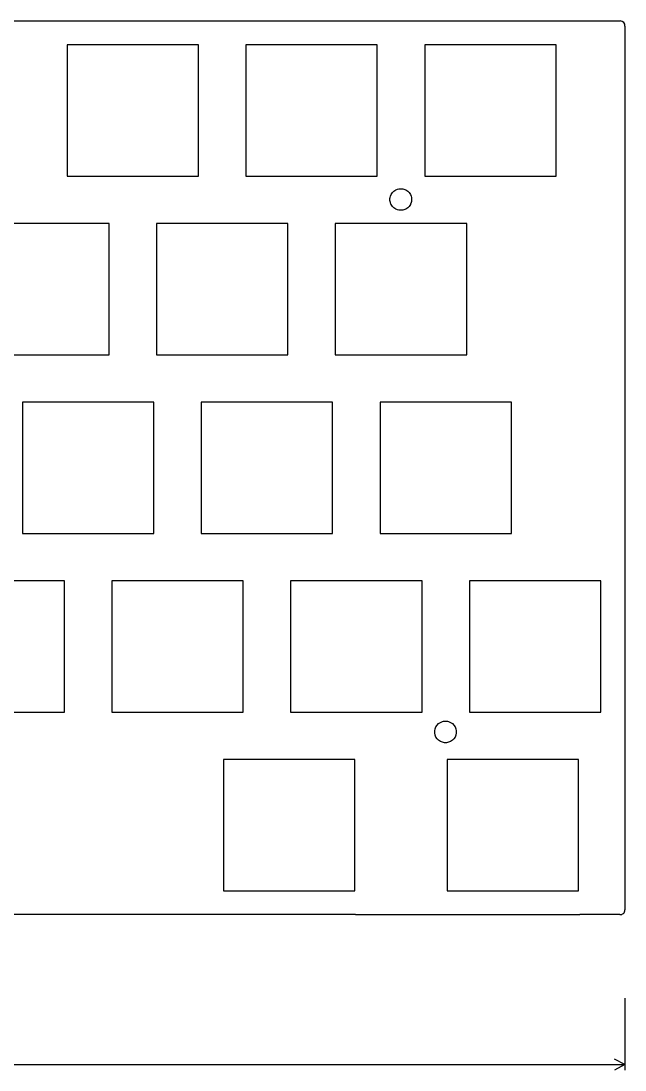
# Model space of a CAD drawing. Extents: x -39 to 106, y -122 to -6.
# Drawn here: x 41.6 to 106, y -121.4 to -9.6 of the extents above; entities that cross this region are included whole.
import ezdxf

# ---------------------------------------------------------------- set-up
doc = ezdxf.new("R2010")
doc.units = 0
doc.layers.add('BLACK', color=7, linetype='CONTINUOUS')

msp = doc.modelspace()

# ---------------------------------------------------------------- linework, layer by layer
at = {"layer": 'BLACK', "linetype": 'CONTINUOUS'}
for p, q in [((-31.635, -9.575), (105.475, -9.575)), ((105.97, -10.13), (105.97, -104.33)), ((60.5375, -12.1), (46.5375, -12.1)), ((46.5375, -12.1), (46.5375, -26.1)), ((60.5375, -26.1), (60.5375, -12.1)), ((79.5875, -12.1), (65.5875, -12.1)), ((65.5875, -12.1), (65.5875, -26.1)), ((79.5875, -26.1), (79.5875, -12.1)), ((98.6375, -12.1), (84.6375, -12.1)), ((84.6375, -12.1), (84.6375, -26.1)), ((98.6375, -26.1), (98.6375, -12.1)), ((46.5375, -26.1), (60.5375, -26.1)), ((65.5875, -26.1), (79.5875, -26.1)), ((84.6375, -26.1), (98.6375, -26.1)), ((81.0675, -28.0548), (81.1935, -27.8663)), ((81.1935, -27.8663), (81.3538, -27.706)), ((81.3538, -27.706), (81.5423, -27.58)), ((81.5423, -27.58), (81.7518, -27.4932)), ((81.7518, -27.4932), (81.863, -27.4711)), ((81.863, -27.4711), (81.9741, -27.449)), ((81.9741, -27.449), (82.2009, -27.449)), ((82.2009, -27.449), (82.312, -27.4711)), ((82.312, -27.4711), (82.4232, -27.4932)), ((82.4232, -27.4932), (82.6327, -27.58)), ((82.6327, -27.58), (82.8212, -27.706)), ((82.8212, -27.706), (82.9815, -27.8663)), ((82.9815, -27.8663), (83.1075, -28.0548)), ((80.9365, -28.4866), (80.9586, -28.3755)), ((80.9365, -28.7134), (80.9365, -28.4866)), ((80.9586, -28.8245), (80.9365, -28.7134)), ((80.9586, -28.3755), (80.9807, -28.2643)), ((80.9807, -28.9357), (80.9586, -28.8245)), ((80.9807, -28.2643), (81.0675, -28.0548)), ((81.0421, -29.0838), (80.9807, -28.9357)), ((83.1075, -28.0548), (83.1943, -28.2643)), ((83.1943, -28.9357), (83.1329, -29.0838)), ((83.1943, -28.2643), (83.2164, -28.3755)), ((83.2164, -28.8245), (83.1943, -28.9357)), ((83.2164, -28.3755), (83.2385, -28.4866)), ((83.2385, -28.7134), (83.2164, -28.8245)), ((83.2385, -28.4866), (83.2385, -28.7134)), ((81.0627, -29.1337), (81.0421, -29.0838)), ((81.0675, -29.1452), (81.0627, -29.1337)), ((81.1935, -29.3337), (81.0675, -29.1452)), ((81.3538, -29.494), (81.1935, -29.3337)), ((81.5423, -29.62), (81.3538, -29.494)), ((81.7518, -29.7068), (81.5423, -29.62)), ((81.863, -29.7289), (81.7518, -29.7068)), ((81.9741, -29.751), (81.863, -29.7289)), ((82.2009, -29.751), (81.9741, -29.751)), ((82.312, -29.7289), (82.2009, -29.751)), ((82.4232, -29.7068), (82.312, -29.7289)), ((82.6327, -29.62), (82.4232, -29.7068)), ((82.8212, -29.494), (82.6327, -29.62)), ((82.9815, -29.3337), (82.8212, -29.494)), ((83.1075, -29.1452), (82.9815, -29.3337)), ((83.1123, -29.1337), (83.1075, -29.1452)), ((83.1329, -29.0838), (83.1123, -29.1337)), ((51.0125, -31.15), (37.0125, -31.15)), ((51.0125, -45.15), (51.0125, -31.15)), ((56.0625, -31.15), (56.0625, -45.15)), ((70.0625, -31.15), (56.0625, -31.15)), ((70.0625, -45.15), (70.0625, -31.15)), ((89.1125, -31.15), (75.1125, -31.15)), ((75.1125, -31.15), (75.1125, -45.15)), ((89.1125, -45.15), (89.1125, -31.15)), ((37.0125, -45.15), (51.0125, -45.15)), ((56.0625, -45.15), (70.0625, -45.15)), ((75.1125, -45.15), (89.1125, -45.15)), ((55.775, -50.2), (41.775, -50.2)), ((41.775, -50.2), (41.775, -64.2)), ((55.775, -64.2), (55.775, -50.2)), ((74.825, -50.2), (60.825, -50.2)), ((60.825, -50.2), (60.825, -64.2)), ((74.825, -64.2), (74.825, -50.2)), ((79.875, -50.2), (79.875, -64.2)), ((93.875, -50.2), (79.875, -50.2)), ((93.875, -64.2), (93.875, -50.2)), ((41.775, -64.2), (55.775, -64.2)), ((60.825, -64.2), (74.825, -64.2)), ((79.875, -64.2), (93.875, -64.2)), ((46.25, -69.25), (32.25, -69.25)), ((46.25, -83.25), (46.25, -69.25)), ((51.3, -69.25), (51.3, -83.25)), ((65.3, -69.25), (51.3, -69.25)), ((65.3, -83.25), (65.3, -69.25)), ((70.35, -69.25), (70.35, -83.25)), ((84.35, -69.25), (70.35, -69.25)), ((84.35, -83.25), (84.35, -69.25)), ((103.4, -69.25), (89.4, -69.25)), ((89.4, -69.25), (89.4, -83.25)), ((103.4, -83.25), (103.4, -69.25)), ((32.25, -83.25), (46.25, -83.25)), ((51.3, -83.25), (65.3, -83.25)), ((70.35, -83.25), (84.35, -83.25)), ((89.4, -83.25), (103.4, -83.25)), ((85.7432, -85.0143), (85.83, -84.8048)), ((85.83, -84.8048), (85.956, -84.6163)), ((85.956, -84.6163), (86.1163, -84.456)), ((86.1163, -84.456), (86.3048, -84.33)), ((86.3048, -84.33), (86.5143, -84.2432)), ((86.5143, -84.2432), (86.6255, -84.2211)), ((86.6255, -84.2211), (86.7366, -84.199)), ((86.7366, -84.199), (86.9634, -84.199)), ((86.9634, -84.199), (87.0745, -84.2211)), ((87.0745, -84.2211), (87.1857, -84.2432)), ((87.1857, -84.2432), (87.3952, -84.33)), ((87.3952, -84.33), (87.5837, -84.456)), ((87.5837, -84.456), (87.744, -84.6163)), ((87.744, -84.6163), (87.87, -84.8048)), ((87.87, -84.8048), (87.9568, -85.0143)), ((85.699, -85.2366), (85.7432, -85.0143)), ((85.699, -85.4634), (85.699, -85.2366)), ((85.7432, -85.6857), (85.699, -85.4634)), ((85.83, -85.8952), (85.7432, -85.6857)), ((85.956, -86.0837), (85.83, -85.8952)), ((86.1163, -86.244), (85.956, -86.0837)), ((87.744, -86.0837), (87.5837, -86.244)), ((87.87, -85.8952), (87.744, -86.0837)), ((87.9568, -85.6857), (87.87, -85.8952)), ((87.9568, -85.0143), (88.001, -85.2366)), ((88.001, -85.4634), (87.9568, -85.6857)), ((88.001, -85.2366), (88.001, -85.4634)), ((86.3048, -86.37), (86.1163, -86.244)), ((86.5143, -86.4568), (86.3048, -86.37)), ((86.6255, -86.4789), (86.5143, -86.4568)), ((86.7366, -86.501), (86.6255, -86.4789)), ((86.9634, -86.501), (86.7366, -86.501)), ((87.0745, -86.4789), (86.9634, -86.501)), ((87.1857, -86.4568), (87.0745, -86.4789)), ((87.3952, -86.37), (87.1857, -86.4568)), ((87.5837, -86.244), (87.3952, -86.37)), ((77.2062, -88.3015), (63.2062, -88.3015)), ((63.2062, -88.3015), (63.2062, -102.301)), ((77.2062, -102.301), (77.2062, -88.3015)), ((87.0188, -88.3), (87.0188, -102.3)), ((101.019, -88.3), (87.0188, -88.3)), ((101.019, -102.3), (101.019, -88.3)), ((63.2062, -102.301), (77.2062, -102.301)), ((87.0188, -102.3), (101.019, -102.3)), ((77.2575, -104.825), (-5.6797, -104.825)), ((77.2575, -104.825), (101.162, -104.825)), ((105.415, -104.825), (101.162, -104.825)), ((105.97, -113.725), (105.97, -121.386)), ((105.97, -120.8), (104.843, -120.214)), ((-32.19, -120.8), (105.97, -120.8)), ((105.97, -120.8), (104.843, -121.386))]:
    msp.add_line(p, q, dxfattribs=at)
at = {"layer": 'BLACK'}
for centre, start, end in [((105.445, -10.1), -3.27049, 86.7295), ((105.445, -104.3), -93.2705, -3.27049)]:
    msp.add_arc(centre, 0.52586, start, end, dxfattribs=at)

doc.saveas('drawing.dxf')
